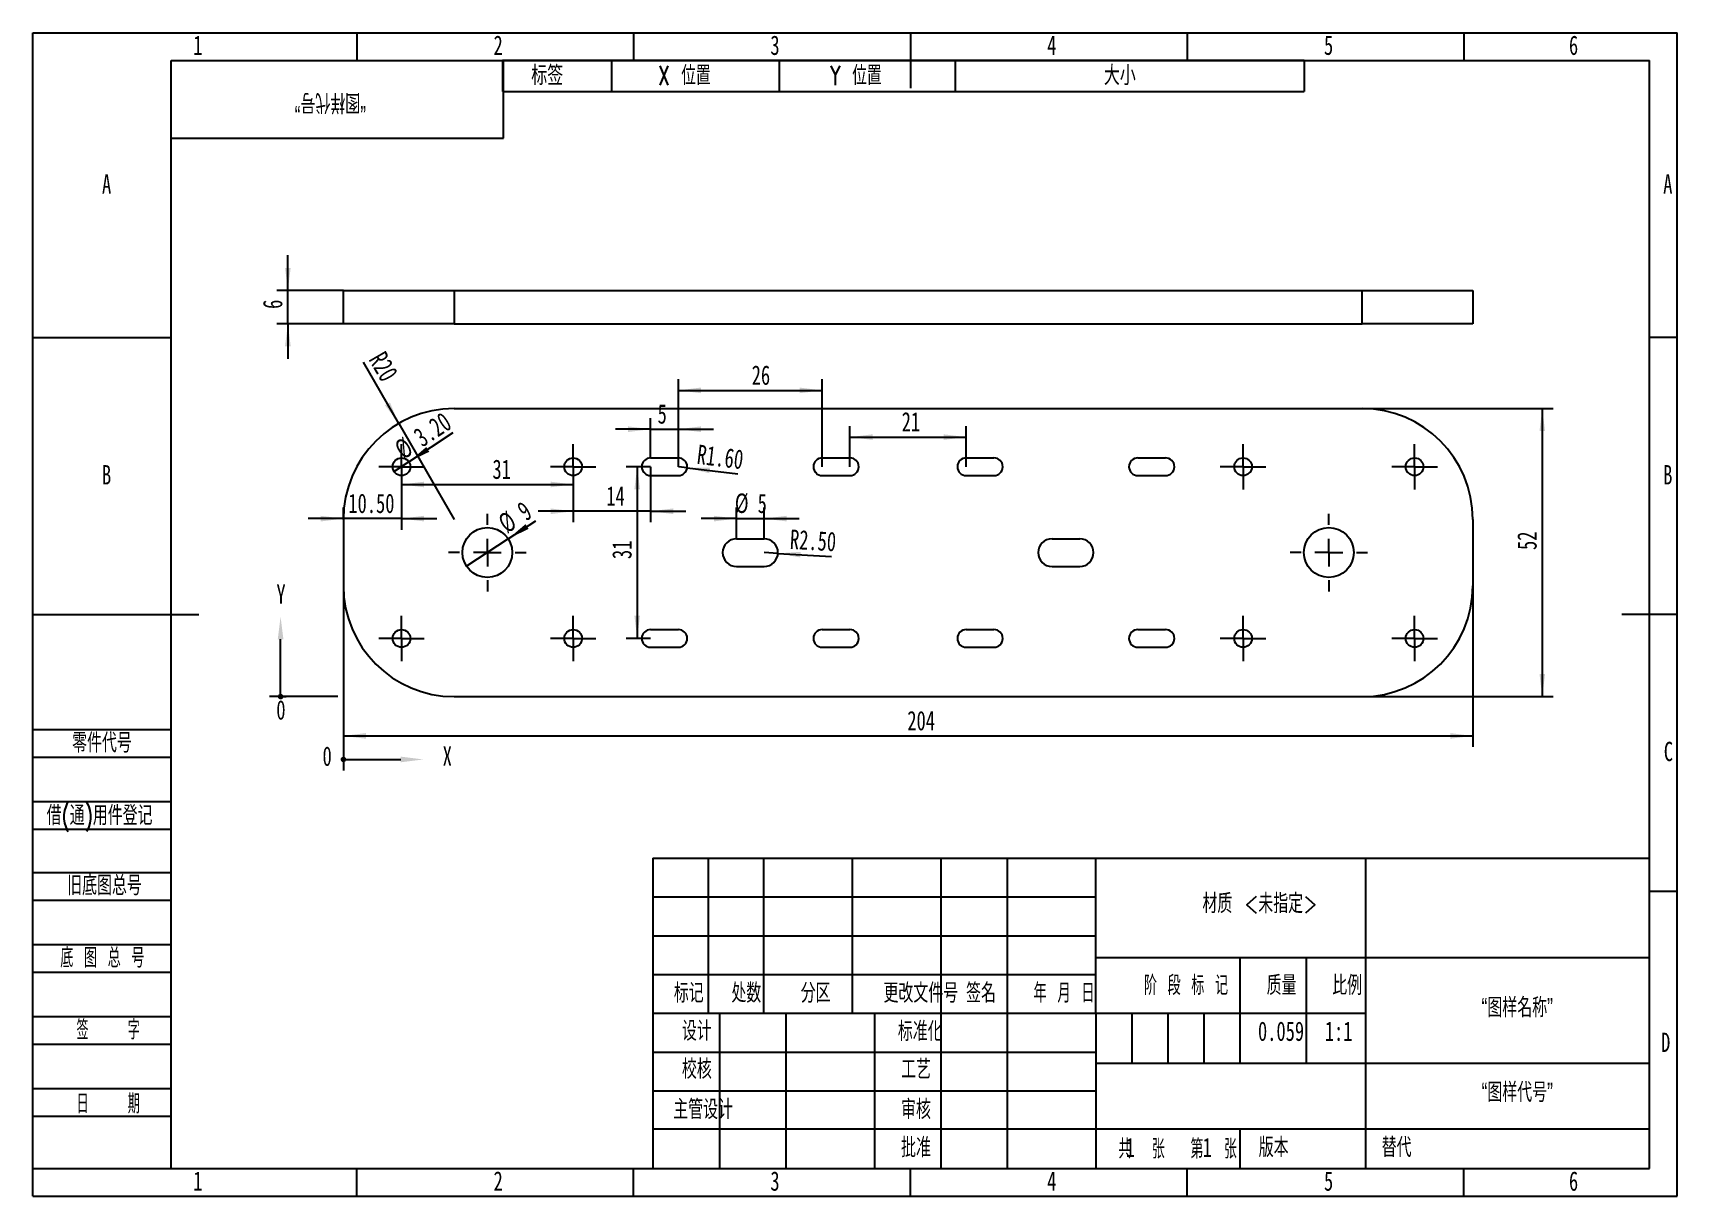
# Model space of a CAD drawing. Header units: millimetres. Extents: x 0 to 297, y 0 to 210.
import ezdxf

# ---------------------------------------------------------------- set-up
doc = ezdxf.new("R2010")
doc.units = ezdxf.units.MM
doc.layers.add('图框', color=7, linetype='Continuous')
doc.layers.add('粗实线层', color=7, linetype='Continuous', lineweight=25)
doc.styles.add('SLDTEXTSTYLE0', font='TXT', dxfattribs={"width": 0.7, "bigfont": 'bigfont'})
doc.styles.add('SLDTEXTSTYLE1', font='TXT', dxfattribs={"width": 0.6, "bigfont": 'bigfont'})
doc.styles.add('SLDTEXTSTYLE2', font='TXT', dxfattribs={"width": 0.614286, "bigfont": 'bigfont'})
doc.styles.add('SLDTEXTSTYLE3', font='TXT', dxfattribs={"width": 0.62, "bigfont": 'bigfont'})
doc.styles.add('SLDTEXTSTYLE4', font='TXT', dxfattribs={"width": 0.566667, "bigfont": 'bigfont'})
doc.styles.add('SLDTEXTSTYLE5', font='TXT', dxfattribs={"width": 0.7})
doc.styles.add('SLDTEXTSTYLE6', font='TXT', dxfattribs={"width": 0.75, "bigfont": 'bigfont'})
doc.styles.add('SLDTEXTSTYLE7', font='TXT', dxfattribs={"width": 0.6875, "bigfont": 'bigfont'})
doc.dimstyles.new('SLDDIMSTYLE0', dxfattribs={"dimtxt": 3.5, "dimasz": 4.08, "dimexe": 0, "dimexo": 0.0625, "dimgap": 0.875, "dimtad": 2, "dimrnd": 1e-09, "dimzin": 4, "dimdsep": 46, "dimtxsty": 'SLDTEXTSTYLE5', "dimblk1": 'NONE', "dimsah": 1, "dimcen": 0, "dimadec": 0, "dimazin": 1, "dimtfac": 1, "dimtmove": 0, "dimatfit": 3, "dimldrblk": 'NONE', "dimfxl": 0, "dimfrac": 2, "dimtolj": 1, "dimtzin": 12, "dimarcsym": 0})
doc.dimstyles.new('SLDDIMSTYLE1', dxfattribs={"dimtxt": 3.5, "dimasz": 4.08, "dimexe": 0, "dimexo": 0.0625, "dimgap": 0.875, "dimtad": 2, "dimrnd": 1e-09, "dimzin": 12, "dimdsep": 46, "dimtxsty": 'SLDTEXTSTYLE5', "dimsah": 1, "dimcen": 0, "dimadec": 0, "dimazin": 3, "dimtfac": 1, "dimtofl": 0, "dimtmove": 0, "dimatfit": 3, "dimfxl": 0, "dimfrac": 2, "dimtolj": 1, "dimtzin": 12, "dimarcsym": 0})
doc.dimstyles.new('SLDDIMSTYLE2', dxfattribs={"dimtxt": 3.5, "dimasz": 4.08, "dimexe": 0, "dimexo": 0.0625, "dimgap": 0.875, "dimtad": 2, "dimrnd": 1e-09, "dimzin": 12, "dimdsep": 46, "dimtxsty": 'SLDTEXTSTYLE5', "dimblk1": 'NONE', "dimsah": 1, "dimcen": 0, "dimadec": 0, "dimazin": 3, "dimtfac": 1, "dimtmove": 0, "dimatfit": 3, "dimldrblk": 'NONE', "dimfxl": 0, "dimfrac": 2, "dimtolj": 1, "dimtzin": 12, "dimarcsym": 0})
doc.dimstyles.new('SLDDIMSTYLE3', dxfattribs={"dimtxt": 3.5, "dimasz": 4.08, "dimexe": 0, "dimexo": 0.0625, "dimgap": 0.875, "dimtad": 2, "dimrnd": 1e-09, "dimzin": 12, "dimdsep": 46, "dimtxsty": 'SLDTEXTSTYLE5', "dimsah": 1, "dimcen": 0.09, "dimadec": 0, "dimazin": 3, "dimtfac": 1, "dimtmove": 0, "dimatfit": 0, "dimfxl": 0, "dimfrac": 2, "dimtolj": 1, "dimtzin": 12, "dimarcsym": 0})
doc.dimstyles.new('SLDDIMSTYLE4', dxfattribs={"dimtxt": 3.5, "dimasz": 4.08, "dimexe": 0, "dimexo": 0.0625, "dimgap": 0.875, "dimtad": 2, "dimrnd": 1e-09, "dimzin": 4, "dimdsep": 46, "dimtxsty": 'SLDTEXTSTYLE5', "dimsah": 1, "dimcen": 0, "dimadec": 0, "dimazin": 1, "dimtfac": 1, "dimtofl": 0, "dimtmove": 0, "dimatfit": 3, "dimfxl": 0, "dimfrac": 2, "dimtolj": 1, "dimtzin": 12, "dimarcsym": 0})
doc.dimstyles.new('SLDDIMSTYLE5', dxfattribs={"dimtxt": 3.5, "dimasz": 4.08, "dimexe": 0, "dimexo": 0.0625, "dimgap": 0.875, "dimtad": 2, "dimrnd": 1e-09, "dimzin": 12, "dimdsep": 46, "dimtxsty": 'SLDTEXTSTYLE5', "dimsah": 1, "dimcen": 0.09, "dimadec": 0, "dimazin": 3, "dimtfac": 1, "dimtofl": 0, "dimtmove": 0, "dimatfit": 3, "dimfxl": 0, "dimfrac": 2, "dimtolj": 1, "dimtzin": 12, "dimarcsym": 0})
doc.dimstyles.new('SLDDIMSTYLE6', dxfattribs={"dimtxt": 3.5, "dimasz": 4.08, "dimexe": 0, "dimexo": 0.0625, "dimgap": 0.875, "dimtad": 2, "dimrnd": 1e-09, "dimzin": 4, "dimdsep": 46, "dimtxsty": 'SLDTEXTSTYLE5', "dimsah": 1, "dimcen": 0.09, "dimadec": 0, "dimazin": 1, "dimtfac": 1, "dimtmove": 0, "dimatfit": 0, "dimfxl": 0, "dimfrac": 2, "dimtolj": 1, "dimtzin": 12, "dimarcsym": 0})

# ---------------------------------------------------------------- blocks, each defined once
blk = doc.blocks.new('SW_TABLEANNOTATION_0')
at = {"layer": '图框', "color": 0}
for p, q in [((0, 0), (0, -5.68)), ((0, 0), (19.68, 0)), ((19.68, 0), (19.68, -5.68)), ((19.68, 0), (49.94, 0)), ((49.94, 0), (49.94, -5.68)), ((49.94, 0), (81.76, 0)), ((81.76, 0), (81.76, -5.68)), ((81.76, 0), (144.76, 0)), ((144.76, 0), (144.76, -5.68)), ((0, -5.68), (19.68, -5.68)), ((19.68, -5.68), (49.94, -5.68)), ((49.94, -5.68), (81.76, -5.68)), ((81.76, -5.68), (144.76, -5.68))]:
    blk.add_line(p, q, dxfattribs=at)
at = {"layer": '图框', "color": 0, "char_height": 3.5, "attachment_point": 1}
for s, insert, style in [('标签', (5.17, -1.02), 'SLDTEXTSTYLE6'), ('X 位置', (28.07, -1.02), 'SLDTEXTSTYLE7'), ('Y 位置', (59.16, -1.02), 'SLDTEXTSTYLE7'), ('大小', (108.6, -1.02), 'SLDTEXTSTYLE6')]:
    blk.add_mtext(s, dxfattribs=dict(at, insert=insert, style=style))
blk = doc.blocks.new('_D')
at = {"layer": '图框'}
for q in [(75.92, 137.83), (65.25, 130.8)]:
    blk.add_line((67.93, 132.56), q, dxfattribs=at)
blk.add_solid([(67.93, 132.56), (71.61, 134.38), (71.05, 135.23)], dxfattribs=at)
at = {"layer": '图框', "char_height": 3.5, "attachment_point": 1, "rotation": 33.3686, "style": 'SLDTEXTSTYLE5'}
for s, insert in [('3.20', (68.42, 138.05)), ('%%c', (64.98, 135.8))]:
    blk.add_mtext(s, dxfattribs=dict(at, insert=insert))
blk = doc.blocks.new('_None')
blk = doc.blocks.new('_D_1')
at = {"layer": '图框'}
for q in [(59.71, 150.55), (76.09, 122.18)]:
    blk.add_line((66.09, 139.5), q, dxfattribs=at)
blk.add_solid([(66.09, 139.5), (64.49, 143.29), (63.61, 142.78)], dxfattribs=at)
at = {"layer": '图框', "insert": (63.61, 152.81), "char_height": 3.5, "attachment_point": 1, "rotation": 300, "style": 'SLDTEXTSTYLE5'}
blk.add_mtext('R20', dxfattribs=at)
blk = doc.blocks.new('_D_2')
at = {"layer": '图框'}
for q in [(90.82, 121.91), (78.33, 113.71)]:
    blk.add_line((85.85, 118.65), q, dxfattribs=at)
blk.add_solid([(85.85, 118.65), (89.54, 120.46), (88.98, 121.31)], dxfattribs=at)
at = {"layer": '图框', "char_height": 3.5, "attachment_point": 1, "rotation": 33.2817, "style": 'SLDTEXTSTYLE5'}
for s, insert in [('9', (87.14, 124.72)), ('%%c', (83.69, 122.48))]:
    blk.add_mtext(s, dxfattribs=dict(at, insert=insert))
blk = doc.blocks.new('_D_3')
at = {"layer": '图框'}
for p, q in [((111.59, 133.28), (111.59, 140.45)), ((116.59, 133.28), (116.59, 140.45)), ((111.59, 138.45), (105.24, 138.45)), ((111.59, 138.45), (116.59, 138.45)), ((116.59, 138.45), (122.94, 138.45))]:
    blk.add_line(p, q, dxfattribs=at)
for points in [[(111.59, 138.45), (107.51, 138.96), (107.51, 137.94)], [(116.59, 138.45), (120.67, 137.94), (120.67, 138.96)]]:
    blk.add_solid(points, dxfattribs=at)
at = {"layer": '图框', "insert": (112.84, 142.96), "char_height": 3.5, "attachment_point": 1, "style": 'SLDTEXTSTYLE5'}
blk.add_mtext('5', dxfattribs=at)
blk = doc.blocks.new('_D_4')
at = {"layer": '图框'}
for q in [(116.59, 131.68), (127.33, 130.39)]:
    blk.add_line((118.18, 131.49), q, dxfattribs=at)
blk.add_solid([(118.18, 131.49), (122.17, 130.5), (122.29, 131.51)], dxfattribs=at)
at = {"layer": '图框', "insert": (120.24, 135.69), "char_height": 3.5, "attachment_point": 1, "rotation": 353.1503, "style": 'SLDTEXTSTYLE5'}
blk.add_mtext('R1.60', dxfattribs=at)
blk = doc.blocks.new('_D_5')
at = {"layer": '图框'}
for p, q in [((127.09, 122.31), (120.74, 122.31)), ((127.09, 118.68), (127.09, 124.31)), ((127.09, 122.31), (132.09, 122.31)), ((132.09, 118.68), (132.09, 124.31)), ((132.09, 122.31), (138.44, 122.31))]:
    blk.add_line(p, q, dxfattribs=at)
for points in [[(127.09, 122.31), (123.01, 122.82), (123.01, 121.8)], [(132.09, 122.31), (136.17, 121.8), (136.17, 122.82)]]:
    blk.add_solid(points, dxfattribs=at)
at = {"layer": '图框', "char_height": 3.5, "attachment_point": 1, "style": 'SLDTEXTSTYLE5'}
for s, insert in [('%%c', (126.8, 126.84)), ('5', (130.91, 126.82))]:
    blk.add_mtext(s, dxfattribs=dict(at, insert=insert))
blk = doc.blocks.new('_D_6')
at = {"layer": '图框'}
for q in [(132.09, 116.18), (144.27, 115.48)]:
    blk.add_line((134.59, 116.04), q, dxfattribs=at)
blk.add_solid([(134.59, 116.04), (138.63, 115.29), (138.69, 116.31)], dxfattribs=at)
at = {"layer": '图框', "insert": (136.87, 120.36), "char_height": 3.5, "attachment_point": 1, "rotation": 356.7182, "style": 'SLDTEXTSTYLE5'}
blk.add_mtext('R2.50', dxfattribs=at)
blk = doc.blocks.new('_D_7')
at = {"layer": '图框'}
for p, q in [((56.09, 110.18), (56.09, 81.08)), ((260.09, 110.18), (260.09, 81.08)), ((56.09, 83.08), (260.09, 83.08))]:
    blk.add_line(p, q, dxfattribs=at)
for points in [[(56.09, 83.08), (60.17, 82.57), (60.17, 83.59)], [(260.09, 83.08), (256.01, 83.59), (256.01, 82.57)]]:
    blk.add_solid(points, dxfattribs=at)
at = {"layer": '图框', "insert": (157.95, 87.59), "char_height": 3.5, "attachment_point": 1, "style": 'SLDTEXTSTYLE5'}
blk.add_mtext('204', dxfattribs=at)
blk = doc.blocks.new('_D_8')
at = {"layer": '图框'}
for p, q in [((240.09, 142.18), (274.64, 142.18)), ((272.64, 142.18), (272.64, 90.18)), ((240.09, 90.18), (274.64, 90.18))]:
    blk.add_line(p, q, dxfattribs=at)
for points in [[(272.64, 142.18), (272.14, 138.1), (273.15, 138.1)], [(272.64, 90.18), (273.15, 94.26), (272.14, 94.26)]]:
    blk.add_solid(points, dxfattribs=at)
at = {"layer": '图框', "insert": (268.13, 116.65), "char_height": 3.5, "attachment_point": 1, "rotation": 90, "style": 'SLDTEXTSTYLE5'}
blk.add_mtext('52', dxfattribs=at)
blk = doc.blocks.new('_D_9')
at = {"layer": '图框'}
blk.add_line((66.59, 128.47), (97.59, 128.47), dxfattribs=at)
for points in [[(66.59, 128.47), (70.67, 127.96), (70.67, 128.98)], [(97.59, 128.47), (93.51, 128.98), (93.51, 127.96)]]:
    blk.add_solid(points, dxfattribs=at)
at = {"layer": '图框', "insert": (83.01, 132.98), "char_height": 3.5, "attachment_point": 1, "style": 'SLDTEXTSTYLE5'}
blk.add_mtext('31', dxfattribs=at)
blk = doc.blocks.new('_D_10')
at = {"layer": '图框'}
for p, q in [((66.59, 127.58), (66.59, 120.31)), ((56.09, 122.31), (49.74, 122.31)), ((56.09, 122.18), (56.09, 124.31)), ((66.59, 122.31), (56.09, 122.31)), ((66.59, 122.31), (72.94, 122.31))]:
    blk.add_line(p, q, dxfattribs=at)
for points in [[(56.09, 122.31), (52.01, 122.82), (52.01, 121.8)], [(66.59, 122.31), (70.67, 121.8), (70.67, 122.82)]]:
    blk.add_solid(points, dxfattribs=at)
at = {"layer": '图框', "insert": (56.98, 126.82), "char_height": 3.5, "attachment_point": 1, "style": 'SLDTEXTSTYLE5'}
blk.add_mtext('10.50', dxfattribs=at)
blk = doc.blocks.new('_D_11')
at = {"layer": '图框'}
for p, q in [((111.59, 131.68), (111.59, 121.64)), ((97.59, 127.58), (97.59, 121.64)), ((97.59, 123.64), (91.24, 123.64)), ((111.59, 123.64), (97.59, 123.64)), ((111.59, 123.64), (117.94, 123.64))]:
    blk.add_line(p, q, dxfattribs=at)
for points in [[(97.59, 123.64), (93.51, 124.15), (93.51, 123.13)], [(111.59, 123.64), (115.67, 123.13), (115.67, 124.15)]]:
    blk.add_solid(points, dxfattribs=at)
at = {"layer": '图框', "insert": (103.58, 128.15), "char_height": 3.5, "attachment_point": 1, "style": 'SLDTEXTSTYLE5'}
blk.add_mtext('14', dxfattribs=at)
blk = doc.blocks.new('_D_12')
at = {"layer": '图框'}
for p, q in [((116.59, 131.68), (116.59, 147.46)), ((142.59, 131.68), (142.59, 147.46)), ((116.59, 145.46), (142.59, 145.46))]:
    blk.add_line(p, q, dxfattribs=at)
for points in [[(116.59, 145.46), (120.67, 144.95), (120.67, 145.97)], [(142.59, 145.46), (138.51, 145.97), (138.51, 144.95)]]:
    blk.add_solid(points, dxfattribs=at)
at = {"layer": '图框', "insert": (129.84, 149.97), "char_height": 3.5, "attachment_point": 1, "style": 'SLDTEXTSTYLE5'}
blk.add_mtext('26', dxfattribs=at)
blk = doc.blocks.new('_D_13')
at = {"layer": '图框'}
for p, q in [((111.59, 131.68), (107.16, 131.68)), ((109.16, 131.68), (109.16, 100.68)), ((111.59, 100.68), (107.16, 100.68))]:
    blk.add_line(p, q, dxfattribs=at)
for points in [[(109.16, 131.68), (108.65, 127.6), (109.66, 127.6)], [(109.16, 100.68), (109.66, 104.76), (108.65, 104.76)]]:
    blk.add_solid(points, dxfattribs=at)
at = {"layer": '图框', "insert": (104.64, 115.01), "char_height": 3.5, "attachment_point": 1, "rotation": 90, "style": 'SLDTEXTSTYLE5'}
blk.add_mtext('31', dxfattribs=at)
blk = doc.blocks.new('_D_14')
at = {"layer": '图框'}
for p, q in [((147.59, 131.68), (147.59, 139.03)), ((147.59, 137.03), (168.59, 137.03)), ((168.59, 131.68), (168.59, 139.03))]:
    blk.add_line(p, q, dxfattribs=at)
for points in [[(147.59, 137.03), (151.67, 136.52), (151.67, 137.53)], [(168.59, 137.03), (164.51, 137.53), (164.51, 136.52)]]:
    blk.add_solid(points, dxfattribs=at)
at = {"layer": '图框', "insert": (156.93, 141.54), "char_height": 3.5, "attachment_point": 1, "style": 'SLDTEXTSTYLE5'}
blk.add_mtext('21', dxfattribs=at)
blk = doc.blocks.new('SW_CENTERMARKSYMBOL_0')
at = {"layer": '图框', "color": 0}
for p, q in [((0, 2.5), (0, 4.1)), ((-2.5, 0), (-4.1, 0)), ((0, 0), (-2.5, 0)), ((0, 0), (0, 2.5)), ((0, 0), (0, -2.5)), ((0, 0), (2.5, 0)), ((2.5, 0), (4.1, 0)), ((0, -2.5), (0, -4.1))]:
    blk.add_line(p, q, dxfattribs=at)
blk = doc.blocks.new('SW_CENTERMARKSYMBOL_1')
at = {"layer": '图框', "color": 0}
for p, q in [((0, 5), (0, 7)), ((-5, 0), (-7, 0)), ((0, 0), (-2.5, 0)), ((0, 0), (0, 2.5)), ((0, 0), (0, -2.5)), ((0, 0), (2.5, 0)), ((5, 0), (7, 0)), ((0, -5), (0, -7))]:
    blk.add_line(p, q, dxfattribs=at)
blk = doc.blocks.new('SW_CENTERMARKSYMBOL_2')
at = {"layer": '图框', "color": 0}
for p, q in [((0, 5), (0, 7)), ((-5, 0), (-7, 0)), ((0, 0), (-2.5, 0)), ((0, 0), (0, 2.5)), ((0, 0), (0, -2.5)), ((0, 0), (2.5, 0)), ((5, 0), (7, 0)), ((0, -5), (0, -7))]:
    blk.add_line(p, q, dxfattribs=at)
blk = doc.blocks.new('SW_CENTERMARKSYMBOL_3')
at = {"layer": '图框', "color": 0}
for p, q in [((0, 2.5), (0, 4.1)), ((-2.5, 0), (-4.1, 0)), ((0, 0), (-2.5, 0)), ((0, 0), (0, 2.5)), ((0, 0), (0, -2.5)), ((0, 0), (2.5, 0)), ((2.5, 0), (4.1, 0)), ((0, -2.5), (0, -4.1))]:
    blk.add_line(p, q, dxfattribs=at)
blk = doc.blocks.new('SW_CENTERMARKSYMBOL_4')
at = {"layer": '图框', "color": 0}
for p, q in [((0, 2.5), (0, 4.1)), ((-2.5, 0), (-4.1, 0)), ((0, 0), (-2.5, 0)), ((0, 0), (0, 2.5)), ((0, 0), (0, -2.5)), ((0, 0), (2.5, 0)), ((2.5, 0), (4.1, 0)), ((0, -2.5), (0, -4.1))]:
    blk.add_line(p, q, dxfattribs=at)
blk = doc.blocks.new('SW_CENTERMARKSYMBOL_5')
at = {"layer": '图框', "color": 0}
for p, q in [((0, 2.5), (0, 4.1)), ((-2.5, 0), (-4.1, 0)), ((0, 0), (-2.5, 0)), ((0, 0), (0, 2.5)), ((0, 0), (0, -2.5)), ((0, 0), (2.5, 0)), ((2.5, 0), (4.1, 0)), ((0, -2.5), (0, -4.1))]:
    blk.add_line(p, q, dxfattribs=at)
blk = doc.blocks.new('SW_CENTERMARKSYMBOL_6')
at = {"layer": '图框', "color": 0}
for p, q in [((0, 2.5), (0, 4.1)), ((-2.5, 0), (-4.1, 0)), ((0, 0), (-2.5, 0)), ((0, 0), (0, 2.5)), ((0, 0), (0, -2.5)), ((0, 0), (2.5, 0)), ((2.5, 0), (4.1, 0)), ((0, -2.5), (0, -4.1))]:
    blk.add_line(p, q, dxfattribs=at)
blk = doc.blocks.new('SW_CENTERMARKSYMBOL_7')
at = {"layer": '图框', "color": 0}
for p, q in [((0, 2.5), (0, 4.1)), ((-2.5, 0), (-4.1, 0)), ((0, 0), (-2.5, 0)), ((0, 0), (0, 2.5)), ((0, 0), (0, -2.5)), ((0, 0), (2.5, 0)), ((2.5, 0), (4.1, 0)), ((0, -2.5), (0, -4.1))]:
    blk.add_line(p, q, dxfattribs=at)
blk = doc.blocks.new('SW_CENTERMARKSYMBOL_8')
at = {"layer": '图框', "color": 0}
for p, q in [((0, 2.5), (0, 4.1)), ((-2.5, 0), (-4.1, 0)), ((0, 0), (-2.5, 0)), ((0, 0), (0, 2.5)), ((0, 0), (0, -2.5)), ((0, 0), (2.5, 0)), ((2.5, 0), (4.1, 0)), ((0, -2.5), (0, -4.1))]:
    blk.add_line(p, q, dxfattribs=at)
blk = doc.blocks.new('SW_CENTERMARKSYMBOL_9')
at = {"layer": '图框', "color": 0}
for p, q in [((0, 2.5), (0, 4.1)), ((-2.5, 0), (-4.1, 0)), ((0, 0), (-2.5, 0)), ((0, 0), (0, 2.5)), ((0, 0), (0, -2.5)), ((0, 0), (2.5, 0)), ((2.5, 0), (4.1, 0)), ((0, -2.5), (0, -4.1))]:
    blk.add_line(p, q, dxfattribs=at)
blk = doc.blocks.new('_Dot')
at = {"color": 0, "linetype": 'ByBlock', "lineweight": -2}
blk.add_line((-0.5, 0), (-1, 0), dxfattribs=at)
at = {"color": 0, "linetype": 'ByBlock', "const_width": 0.5}
blk.add_lwpolyline([(-0.25, 0, 1), (0.25, 0, 1)], format="xyb", close=True, dxfattribs=at)
blk = doc.blocks.new('SW_DATUMORIGIN_0')
at = {"layer": '图框', "color": 0}
for p, q in [((-11.35, 1), (-11.35, 11.35)), ((-1, 1), (-13.35, 1)), ((0, 0), (0, -12.35)), ((0, -10.35), (10.35, -10.35))]:
    blk.add_line(p, q, dxfattribs=at)
for points in [[(-11.35, 15.43), (-11.86, 11.35), (-10.84, 11.35)], [(14.43, -10.35), (10.35, -9.84), (10.35, -10.86)]]:
    blk.add_solid(points, dxfattribs=at)
at = {"layer": '图框', "color": 0, "rotation": 180.0000000000004}
for p in [(-11.35, 1, -3), (0, -10.35, -3)]:
    blk.add_blockref('_Dot', p, dxfattribs=at)
at = {"layer": '图框', "color": 0, "char_height": 3.5, "attachment_point": 1, "style": 'SLDTEXTSTYLE5'}
for s, insert in [('Y', (-12.1, 21.27)), ('0', (-12.12, 0.35)), ('0', (-3.77, -8)), ('X', (17.93, -8))]:
    blk.add_mtext(s, dxfattribs=dict(at, insert=insert))
blk = doc.blocks.new('_D_15')
at = {"layer": '图框'}
for p, q in [((46.06, 163.5), (46.06, 169.85)), ((56.09, 163.5), (44.06, 163.5)), ((46.06, 157.5), (46.06, 163.5)), ((56.09, 157.5), (44.06, 157.5)), ((46.06, 157.5), (46.06, 151.15))]:
    blk.add_line(p, q, dxfattribs=at)
for points in [[(46.06, 163.5), (46.57, 167.58), (45.55, 167.58)], [(46.06, 157.5), (45.55, 153.42), (46.57, 153.42)]]:
    blk.add_solid(points, dxfattribs=at)
at = {"layer": '图框', "insert": (41.55, 160.17), "char_height": 3.5, "attachment_point": 1, "rotation": 90, "style": 'SLDTEXTSTYLE5'}
blk.add_mtext('6', dxfattribs=at)

msp = doc.modelspace()

# ---------------------------------------------------------------- linework, layer by layer
at = {"color": 7, "linetype": 'Continuous', "lineweight": 25}
for p, q in [((56.09, 157.502), (56.09, 163.502)), ((56.09, 163.502), (76.09, 163.502)), ((76.09, 163.502), (76.09, 157.502)), ((76.09, 163.502), (240.09, 163.502)), ((240.09, 157.502), (240.09, 163.502)), ((240.09, 163.502), (260.09, 163.502)), ((260.09, 163.502), (260.09, 157.502)), ((76.09, 157.502), (56.09, 157.502)), ((76.09, 157.502), (240.09, 157.502)), ((260.09, 157.502), (240.09, 157.502)), ((76.09, 142.179), (240.09, 142.179)), ((111.59, 133.279), (116.59, 133.279)), ((142.59, 133.279), (147.59, 133.279)), ((168.59, 133.279), (173.59, 133.279)), ((199.59, 133.279), (204.59, 133.279)), ((111.59, 130.079), (116.59, 130.079)), ((142.59, 130.079), (147.59, 130.079)), ((168.59, 130.079), (173.59, 130.079)), ((199.59, 130.079), (204.59, 130.079)), ((56.09, 122.179), (56.09, 110.179)), ((260.09, 122.179), (260.09, 110.179)), ((127.09, 118.679), (132.09, 118.679)), ((184.09, 118.679), (189.09, 118.679)), ((127.09, 113.679), (132.09, 113.679)), ((184.09, 113.679), (189.09, 113.679)), ((111.59, 102.279), (116.59, 102.279)), ((142.59, 102.279), (147.59, 102.279)), ((168.59, 102.279), (173.59, 102.279)), ((199.59, 102.279), (204.59, 102.279)), ((111.59, 99.079), (116.59, 99.079)), ((142.59, 99.079), (147.59, 99.079)), ((168.59, 99.079), (173.59, 99.079)), ((199.59, 99.079), (204.59, 99.079)), ((76.09, 90.179), (240.09, 90.179))]:
    msp.add_line(p, q, dxfattribs=at)
for centre, radius in [((66.59, 131.679), 1.6), ((97.59, 131.679), 1.6), ((218.59, 131.679), 1.6), ((249.59, 131.679), 1.6), ((82.09, 116.179), 4.5), ((234.09, 116.179), 4.5), ((66.59, 100.679), 1.6), ((97.59, 100.679), 1.6), ((218.59, 100.679), 1.6), ((249.59, 100.679), 1.6)]:
    msp.add_circle(centre, radius, dxfattribs=at)
for centre, radius, start, end in [((76.09, 122.179), 20, 90, 180), ((240.09, 122.179), 20, 0, 90), ((111.59, 131.679), 1.6, 90, 270), ((116.59, 131.679), 1.6, 270, 90), ((142.59, 131.679), 1.6, 90, 270), ((147.59, 131.679), 1.6, 270, 90), ((168.59, 131.679), 1.6, 90, 270), ((173.59, 131.679), 1.6, 270, 90), ((199.59, 131.679), 1.6, 90, 270), ((204.59, 131.679), 1.6, 270, 90), ((127.09, 116.179), 2.5, 90, 270), ((132.09, 116.179), 2.5, 270, 90), ((184.09, 116.179), 2.5, 90, 270), ((189.09, 116.179), 2.5, 270, 90), ((76.09, 110.179), 20, 180, 270), ((240.09, 110.179), 20, 270, 0), ((111.59, 100.679), 1.6, 90, 270), ((116.59, 100.679), 1.6, 270, 90), ((142.59, 100.679), 1.6, 90, 270), ((147.59, 100.679), 1.6, 270, 90), ((168.59, 100.679), 1.6, 90, 270), ((173.59, 100.679), 1.6, 270, 90), ((199.59, 100.679), 1.6, 90, 270), ((204.59, 100.679), 1.6, 270, 90)]:
    msp.add_arc(centre, radius, start, end, dxfattribs=at)
at = {"layer": '图框'}
for p, q in [((0, 0), (0, 210)), ((0, 210), (297, 210)), ((58.5, 210), (58.5, 205)), ((108.5, 210), (108.5, 205)), ((208.5, 210), (208.5, 205)), ((258.5, 210), (258.5, 205)), ((297, 0), (297, 210)), ((0, 155), (25, 155)), ((297, 155), (292, 155)), ((0, 84.221), (25, 84.221)), ((0, 79.221), (25, 79.221)), ((0, 71.221), (25, 71.221)), ((0, 66.221), (25, 66.221)), ((0, 58.43), (25, 58.43)), ((112, 54), (192, 54)), ((297, 55), (292, 55)), ((0, 53.43), (25, 53.43)), ((0, 45.43), (25, 45.43)), ((112, 47), (192, 47)), ((0, 40.43), (25, 40.43)), ((198.5, 33), (198.5, 24)), ((205, 33), (205, 24)), ((211.5, 33), (211.5, 24)), ((0, 32.43), (25, 32.43)), ((0, 27.43), (25, 27.43)), ((0, 19.43), (25, 19.43)), ((0, 14.43), (25, 14.43)), ((0, 5), (25, 5)), ((58.5, 0), (58.5, 5)), ((108.5, 0), (108.5, 5)), ((208.5, 0), (208.5, 5)), ((258.5, 0), (258.5, 5)), ((0, 0), (297, 0))]:
    msp.add_line(p, q, dxfattribs=at)
at = {"layer": '图框', "lineweight": 25}
for p, q in [((158.5, 210), (158.5, 200)), ((0, 105), (30, 105)), ((297, 105), (287, 105)), ((112, 61), (112, 5)), ((112, 61), (292, 61)), ((122, 61), (122, 33)), ((132, 61), (132, 33)), ((148, 61), (148, 33)), ((164, 61), (164, 5)), ((176, 61), (176, 5)), ((191.968, 61.052), (192.005, 5)), ((240.692, 61), (240.692, 5)), ((191.98, 43.052), (291.98, 43.052)), ((218, 43.069), (218, 24.069)), ((230, 43), (230, 24)), ((112, 40), (192, 40)), ((112, 33), (192, 33)), ((124, 33), (124, 5)), ((136, 33), (136, 5)), ((152, 33), (152, 5)), ((192.015, 33), (240.692, 33)), ((112, 26), (192, 26)), ((192, 24), (292, 24)), ((112, 19), (192, 19)), ((112, 12.166), (192, 12.166)), ((192, 12.166), (292, 12.166)), ((218, 12.166), (218, 5)), ((25, 5), (292, 5)), ((158.5, 0), (158.5, 5))]:
    msp.add_line(p, q, dxfattribs=at)
at = {"layer": '图框', "linetype": 'Continuous', "lineweight": 25}
for p, q in [((25, 5), (25, 205)), ((25, 205), (292, 205)), ((292, 5), (292, 205))]:
    msp.add_line(p, q, dxfattribs=at)
at = {"layer": '粗实线层'}
for p, q in [((85, 191), (85, 205)), ((25, 191), (85, 191))]:
    msp.add_line(p, q, dxfattribs=at)

# ---------------------------------------------------------------- block references
at = {"layer": '图框'}
for name, p in [('SW_TABLEANNOTATION_0', (84.85, 205.094)), ('SW_CENTERMARKSYMBOL_0', (66.59, 131.679)), ('SW_CENTERMARKSYMBOL_6', (97.59, 131.679)), ('SW_CENTERMARKSYMBOL_9', (218.59, 131.679)), ('SW_CENTERMARKSYMBOL_5', (249.59, 131.679)), ('SW_CENTERMARKSYMBOL_2', (82.09, 116.179)), ('SW_CENTERMARKSYMBOL_1', (234.09, 116.179)), ('SW_DATUMORIGIN_0', (56.09, 89.179)), ('SW_CENTERMARKSYMBOL_7', (66.59, 100.679)), ('SW_CENTERMARKSYMBOL_8', (97.59, 100.679)), ('SW_CENTERMARKSYMBOL_3', (218.59, 100.679)), ('SW_CENTERMARKSYMBOL_4', (249.59, 100.679))]:
    msp.add_blockref(name, p, dxfattribs=at)

# ---------------------------------------------------------------- texts
at = {"layer": '图框', "char_height": 3.5}
for s, insert, attachment_point, style in [('1', (29.794, 209.526), 2, 'SLDTEXTSTYLE5'), ('2', (84.044, 209.526), 2, 'SLDTEXTSTYLE5'), ('3', (134.044, 209.526), 2, 'SLDTEXTSTYLE5'), ('4', (184.044, 209.526), 2, 'SLDTEXTSTYLE5'), ('5', (234.044, 209.526), 2, 'SLDTEXTSTYLE5'), ('6', (278.297, 209.526), 2, 'SLDTEXTSTYLE5'), ('A', (13.32, 184.47), 2, 'SLDTEXTSTYLE5'), ('A', (295.32, 184.47), 2, 'SLDTEXTSTYLE5'), ('B', (13.32, 131.97), 2, 'SLDTEXTSTYLE5'), ('B', (295.32, 131.97), 2, 'SLDTEXTSTYLE5'), ('零件代号', (7.084, 83.579), 1, 'SLDTEXTSTYLE0'), ('C', (295.427, 82.026), 2, 'SLDTEXTSTYLE5'), ('借(通)用件登记', (2.496, 70.473), 1, 'SLDTEXTSTYLE0'), ('旧底图总号', (6.194, 57.824), 1, 'SLDTEXTSTYLE0'), ('材质 <未指定>', (221.609, 54.577), 2, 'SLDTEXTSTYLE0'), ('底 图 总 号', (4.947, 44.766), 1, 'SLDTEXTSTYLE2'), ('标记', (118.479, 38.417), 2, 'SLDTEXTSTYLE0'), ('处数', (128.868, 38.417), 2, 'SLDTEXTSTYLE0'), ('分区', (141.39, 38.417), 2, 'SLDTEXTSTYLE0'), ('更改文件号', (160.39, 38.417), 2, 'SLDTEXTSTYLE0'), ('签名', (171.258, 38.417), 2, 'SLDTEXTSTYLE0'), ('年 月 日', (186.261, 38.417), 2, 'SLDTEXTSTYLE3'), ('阶 段 标 记', (208.286, 39.805), 2, 'SLDTEXTSTYLE2'), ('质量', (225.553, 39.805), 2, 'SLDTEXTSTYLE0'), ('比例', (237.401, 39.805), 2, 'SLDTEXTSTYLE0'), ('“图样名称”', (268.124, 35.791), 2, 'SLDTEXTSTYLE0'), ('签    字', (13.591, 31.764), 2, 'SLDTEXTSTYLE4'), ('设计', (119.928, 31.558), 2, 'SLDTEXTSTYLE0'), ('标准化', (160.285, 31.492), 2, 'SLDTEXTSTYLE0'), ('0.059', (225.458, 31.521), 2, 'SLDTEXTSTYLE5'), ('1:1', (235.858, 31.521), 2, 'SLDTEXTSTYLE5'), ('D', (294.93, 29.526), 2, 'SLDTEXTSTYLE5'), ('校核', (119.928, 24.679), 2, 'SLDTEXTSTYLE0'), ('工艺', (159.517, 24.643), 2, 'SLDTEXTSTYLE0'), ('“图样代号”', (268.127, 20.49), 2, 'SLDTEXTSTYLE0'), ('日    期', (13.591, 18.413), 2, 'SLDTEXTSTYLE4'), ('主管设计', (121.069, 17.399), 2, 'SLDTEXTSTYLE0'), ('审核', (159.517, 17.399), 2, 'SLDTEXTSTYLE0'), ('批准', (159.519, 10.523), 2, 'SLDTEXTSTYLE0'), ('共  张', (200.263, 10.262), 2, 'SLDTEXTSTYLE1'), ('1', (197.393, 10.531), 1, 'SLDTEXTSTYLE5'), ('第  张', (213.29, 10.262), 2, 'SLDTEXTSTYLE1'), ('1', (211.295, 10.531), 1, 'SLDTEXTSTYLE5'), ('版本', (224.12, 10.531), 2, 'SLDTEXTSTYLE0'), ('替代', (243.641, 10.531), 1, 'SLDTEXTSTYLE0'), ('1', (29.794, 4.47), 2, 'SLDTEXTSTYLE5'), ('2', (84.044, 4.47), 2, 'SLDTEXTSTYLE5'), ('3', (134.044, 4.47), 2, 'SLDTEXTSTYLE5'), ('4', (184.044, 4.47), 2, 'SLDTEXTSTYLE5'), ('5', (234.044, 4.47), 2, 'SLDTEXTSTYLE5'), ('6', (278.297, 4.47), 2, 'SLDTEXTSTYLE5')]:
    msp.add_mtext(s, dxfattribs=dict(at, insert=insert, attachment_point=attachment_point, style=style))
at = {"layer": '图框', "insert": (53.73, 195.655), "char_height": 3.5, "attachment_point": 2, "rotation": 180, "style": 'SLDTEXTSTYLE0'}
msp.add_mtext('“图样代号”', dxfattribs=at)

# ---------------------------------------------------------------- dimensions: what is measured, and where the dimension line sits
at = {"layer": '图框'}
for base, p1, p2, dimstyle, picture, middle in [((46.059, 163.502), (56.09, 157.502), (56.09, 163.502), 'SLDDIMSTYLE3', '_D_15', (46.059, 160.933)), ((272.645, 90.179), (240.09, 142.179), (240.09, 90.179), 'SLDDIMSTYLE5', '_D_8', (272.645, 118.188)), ((109.156, 100.679), (111.59, 131.679), (111.59, 100.679), 'SLDDIMSTYLE5', '_D_13', (109.156, 116.55))]:
    dim = msp.add_linear_dim(base=base, p1=p1, p2=p2, angle=90, dimstyle=dimstyle, dxfattribs=at)
    dim.commit()
    dim.dimension.update_dxf_attribs({"geometry": picture, "text_midpoint": middle, "dimtype": 160})
for center, mpoint, dimstyle, picture, middle in [((76.09, 122.179), (66.09, 139.499), 'SLDDIMSTYLE1', '_D_1', (60.821, 148.626)), ((116.59, 131.679), (118.178, 131.488), 'SLDDIMSTYLE4', '_D_4', (123.819, 130.81)), ((132.09, 116.179), (134.586, 116.036), 'SLDDIMSTYLE4', '_D_6', (140.7, 115.685))]:
    dim = msp.add_radius_dim(center=center, mpoint=mpoint, dimstyle=dimstyle, dxfattribs=at)
    dim.commit()
    dim.dimension.update_dxf_attribs({"geometry": picture, "text_midpoint": middle, "dimtype": 164})
for base, p1, p2, dimstyle, picture, middle in [((142.59, 145.461), (116.59, 131.679), (142.59, 131.679), 'SLDDIMSTYLE5', '_D_12', (131.371, 145.461)), ((116.59, 138.45), (111.59, 133.279), (116.59, 133.279), 'SLDDIMSTYLE3', '_D_3', (113.609, 138.45)), ((168.59, 137.027), (147.59, 131.679), (168.59, 131.679), 'SLDDIMSTYLE5', '_D_14', (158.466, 137.027)), ((97.59, 128.47), (66.59, 127.579), (97.59, 127.579), 'SLDDIMSTYLE5', '_D_9', (84.543, 128.47)), ((97.59, 123.637), (111.59, 131.679), (97.59, 127.579), 'SLDDIMSTYLE3', '_D_11', (105.111, 123.637)), ((56.09, 122.312), (66.59, 127.579), (56.09, 122.179), 'SLDDIMSTYLE6', '_D_10', (60.821, 122.312)), ((260.09, 83.08), (56.09, 110.179), (260.09, 110.179), 'SLDDIMSTYLE5', '_D_7', (160.255, 83.08))]:
    dim = msp.add_linear_dim(base=base, p1=p1, p2=p2, dimstyle=dimstyle, dxfattribs=at)
    dim.commit()
    dim.dimension.update_dxf_attribs({"geometry": picture, "text_midpoint": middle, "dimtype": 160})
for p1, p2, dimstyle, picture, middle in [((65.254, 130.799), (67.926, 132.559), 'SLDDIMSTYLE0', '_D', (72.051, 135.275)), ((78.328, 113.709), (85.852, 118.648), 'SLDDIMSTYLE2', '_D_2', (88.806, 120.587))]:
    dim = msp.add_diameter_dim_2p(p1=p1, p2=p2, dimstyle=dimstyle, dxfattribs=at)
    dim.commit()
    dim.dimension.update_dxf_attribs({"geometry": picture, "text_midpoint": middle, "dimtype": 163})
dim = msp.add_linear_dim(base=(132.09, 122.312), p1=(127.09, 118.679), p2=(132.09, 118.679), text='%%c<>', dimstyle='SLDDIMSTYLE3', dxfattribs=at)
dim.commit()
dim.dimension.update_dxf_attribs({"geometry": '_D_5', "text_midpoint": (129.625, 122.312), "dimtype": 160})

doc.saveas('drawing.dxf')
